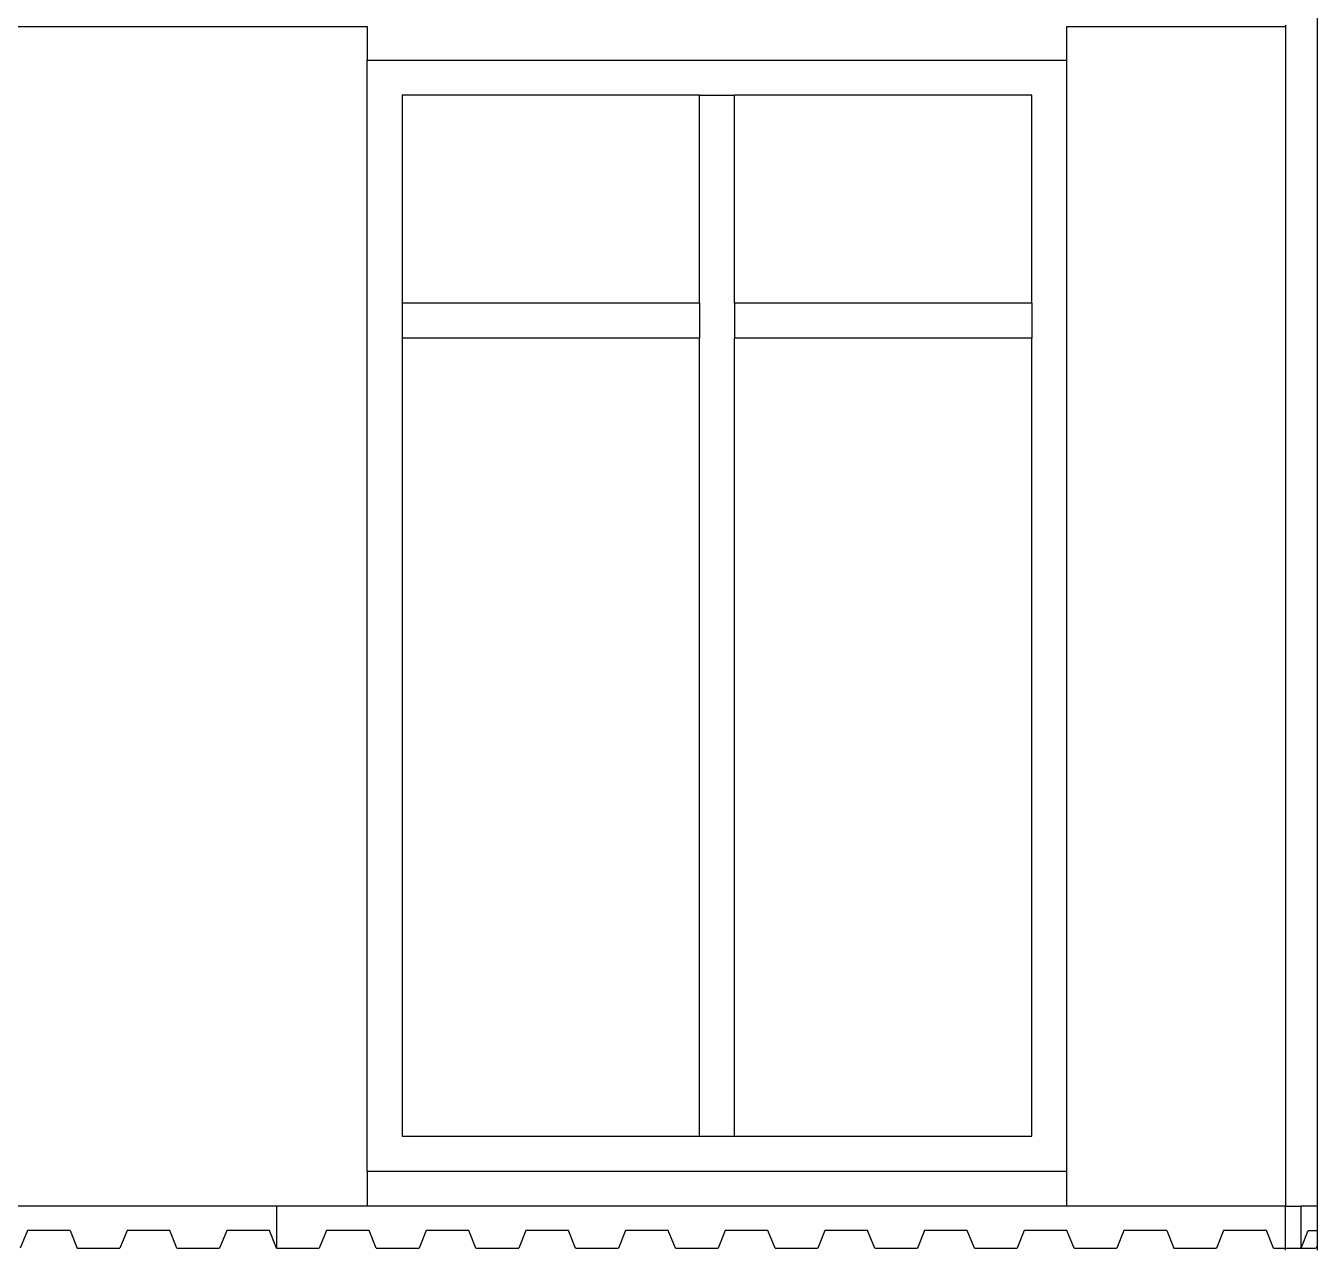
# Model space of a CAD drawing. Extents: x -101 to 101, y -14 to 18.
# Drawn here: x 19.844 to 23.534, y 11.201 to 14.693 of the extents above; entities that cross this region are included whole.
import ezdxf

# ---------------------------------------------------------------- set-up
doc = ezdxf.new("R2010")
doc.units = 0
doc.layers.get('0').update_dxf_attribs({"linetype": 'CONTINUOUS'})

msp = doc.modelspace()

# ---------------------------------------------------------------- linework, layer by layer
for p, q in [((23.5337, 17.2598), (23.5337, 11.3212)), ((19.6687, 14.6912), (20.8187, 14.6912)), ((20.8187, 14.6912), (20.8187, 14.5955)), ((22.8187, 14.6912), (23.4437, 14.6912)), ((22.8187, 14.5955), (22.8187, 14.6912)), ((23.4437, 14.6955), (23.4437, 14.6912)), ((23.4437, 14.6912), (23.4437, 11.3212)), ((20.8187, 11.4212), (20.8187, 14.5955)), ((20.8187, 14.5955), (22.8187, 14.5955)), ((22.8187, 11.4212), (22.8187, 14.5955)), ((20.9187, 14.4955), (20.9187, 13.9012)), ((21.7687, 14.4955), (20.9187, 14.4955)), ((21.7687, 14.4955), (21.8687, 14.4955)), ((21.7687, 13.9012), (21.7687, 14.4955)), ((22.7187, 14.4955), (21.8687, 14.4955)), ((21.8687, 13.9012), (21.8687, 14.4955)), ((22.7187, 13.9012), (22.7187, 14.4955)), ((21.7687, 13.9012), (20.9187, 13.9012)), ((20.9187, 13.9012), (20.9187, 13.8012)), ((21.7687, 13.9012), (21.7687, 13.8012)), ((22.7187, 13.9012), (21.8687, 13.9012)), ((21.8687, 13.9012), (21.8687, 13.8012)), ((22.7187, 13.9012), (22.7187, 13.8012)), ((21.7687, 13.8012), (20.9187, 13.8012)), ((20.9187, 13.8012), (20.9187, 11.5212)), ((21.7687, 11.5212), (21.7687, 13.8012)), ((22.7187, 13.8012), (21.8687, 13.8012)), ((21.8687, 11.5212), (21.8687, 13.8012)), ((22.7187, 11.5212), (22.7187, 13.8012)), ((20.9187, 11.5212), (21.7687, 11.5212)), ((21.7687, 11.5212), (21.8687, 11.5212)), ((21.8687, 11.5212), (22.7187, 11.5212)), ((20.8187, 11.4212), (22.8187, 11.4212)), ((20.8187, 11.4212), (20.8187, 11.3212)), ((22.8187, 11.3212), (22.8187, 11.4212)), ((20.5603, 11.3212), (19.6687, 11.3212)), ((20.5603, 11.3212), (20.5603, 11.2012)), ((20.8187, 11.3212), (20.5603, 11.3212)), ((22.8187, 11.3212), (20.8187, 11.3212)), ((23.4437, 11.3212), (22.8187, 11.3212)), ((23.4437, 11.3212), (23.4877, 11.3212)), ((23.4437, 11.2012), (23.4437, 11.3212)), ((23.4877, 11.2012), (23.4877, 11.3212)), ((23.5337, 11.3212), (23.4877, 11.3212)), ((23.5337, 11.3212), (23.5337, 11.2512)), ((19.8482, 11.2512), (19.8278, 11.2012)), ((19.9703, 11.2512), (19.8482, 11.2512)), ((19.9703, 11.2512), (19.9906, 11.2012)), ((20.133, 11.2512), (20.1127, 11.2012)), ((20.2551, 11.2512), (20.133, 11.2512)), ((20.2755, 11.2012), (20.2551, 11.2512)), ((20.4179, 11.2512), (20.3975, 11.2012)), ((20.54, 11.2512), (20.4179, 11.2512)), ((20.5603, 11.2012), (20.54, 11.2512)), ((20.7027, 11.2512), (20.6824, 11.2012)), ((20.8248, 11.2512), (20.7027, 11.2512)), ((20.8452, 11.2012), (20.8248, 11.2512)), ((20.9876, 11.2512), (20.9673, 11.2012)), ((21.1097, 11.2512), (20.9876, 11.2512)), ((21.13, 11.2012), (21.1097, 11.2512)), ((21.2725, 11.2512), (21.2521, 11.2012)), ((21.3945, 11.2512), (21.2725, 11.2512)), ((21.4149, 11.2012), (21.3945, 11.2512)), ((21.5573, 11.2512), (21.537, 11.2012)), ((21.6794, 11.2512), (21.5573, 11.2512)), ((21.6997, 11.2012), (21.6794, 11.2512)), ((21.8422, 11.2512), (21.8218, 11.2012)), ((21.9643, 11.2512), (21.8422, 11.2512)), ((21.9846, 11.2012), (21.9643, 11.2512)), ((22.127, 11.2512), (22.1067, 11.2012)), ((22.2491, 11.2512), (22.127, 11.2512)), ((22.2695, 11.2012), (22.2491, 11.2512)), ((22.4119, 11.2512), (22.3915, 11.2012)), ((22.534, 11.2512), (22.4119, 11.2512)), ((22.5543, 11.2012), (22.534, 11.2512)), ((22.6967, 11.2512), (22.6764, 11.2012)), ((22.8188, 11.2512), (22.6967, 11.2512)), ((22.8392, 11.2012), (22.8188, 11.2512)), ((22.9816, 11.2512), (22.9613, 11.2012)), ((23.1037, 11.2512), (22.9816, 11.2512)), ((23.1037, 11.2512), (23.124, 11.2012)), ((23.2665, 11.2512), (23.2461, 11.2012)), ((23.3885, 11.2512), (23.2665, 11.2512)), ((23.4089, 11.2012), (23.3885, 11.2512)), ((23.4877, 11.2012), (23.5081, 11.2512)), ((23.5081, 11.2512), (23.5337, 11.2512)), ((23.5337, 11.2512), (23.5337, 11.208)), ((19.9906, 11.2012), (20.1127, 11.2012)), ((20.2755, 11.2012), (20.3975, 11.2012)), ((20.5603, 11.2012), (20.6824, 11.2012)), ((20.8452, 11.2012), (20.9673, 11.2012)), ((21.13, 11.2012), (21.2521, 11.2012)), ((21.4149, 11.2012), (21.537, 11.2012)), ((21.6997, 11.2012), (21.8218, 11.2012)), ((21.9846, 11.2012), (22.1067, 11.2012)), ((22.2695, 11.2012), (22.3915, 11.2012)), ((22.5543, 11.2012), (22.6764, 11.2012)), ((22.8392, 11.2012), (22.9613, 11.2012)), ((23.124, 11.2012), (23.2461, 11.2012)), ((23.4089, 11.2012), (23.4437, 11.2012)), ((23.4437, 11.2012), (23.4877, 11.2012)), ((23.4437, 11.1955), (23.4437, 11.2012)), ((23.4877, 11.2012), (23.531, 11.2012)), ((23.5337, 11.208), (23.531, 11.2012)), ((23.5337, 11.208), (23.5337, 11.1955))]:
    msp.add_line(p, q)

doc.saveas('drawing.dxf')
